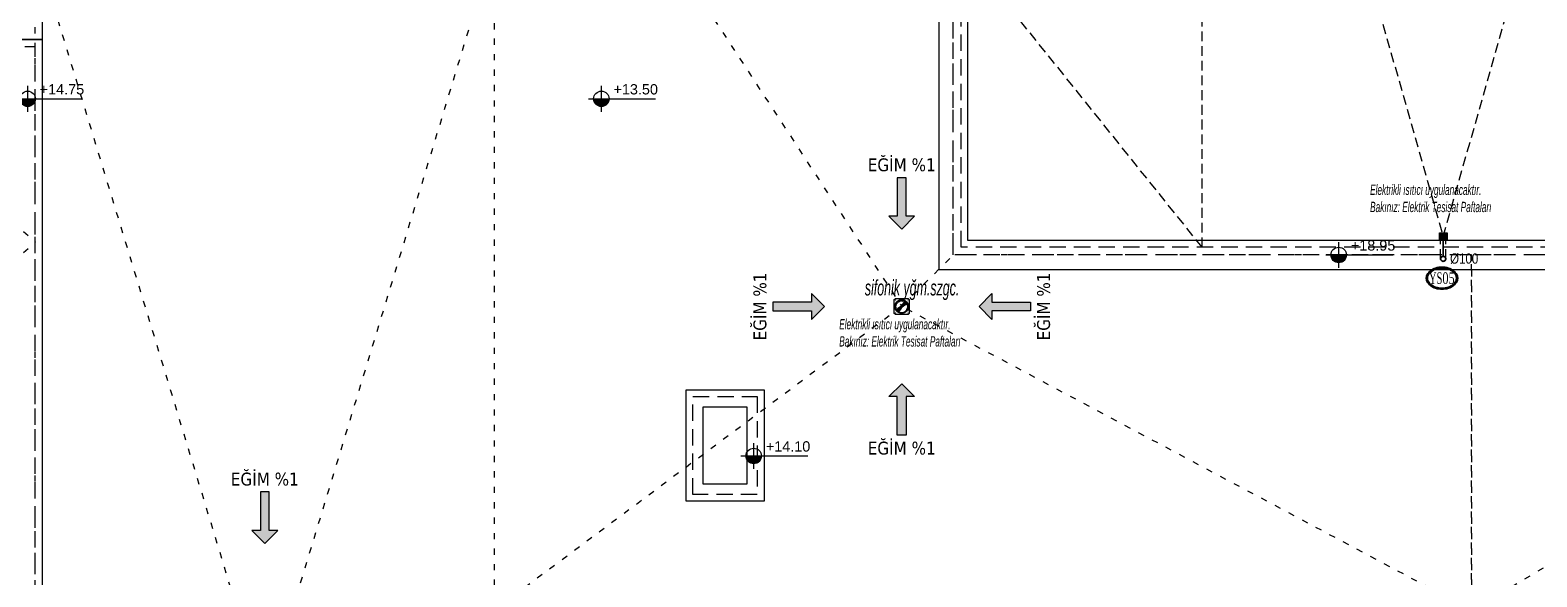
# Model space of a CAD drawing. Header units: centimetres. Extents: x 372964 to 529194, y 28783 to 59011.
# Drawn here: x 386260 to 389181, y 33807 to 34869 of the extents above; entities that cross this region are included whole.
import ezdxf
from ezdxf.enums import TextEntityAlignment as Align

# ---------------------------------------------------------------- set-up
doc = ezdxf.new("R2010")
doc.units = ezdxf.units.CM
doc.linetypes.add('ACAD_ISO03W100', pattern=[30, 12, -18])
doc.linetypes.add('HIDDEN', pattern=[9.525, 6.35, -3.175])
doc.layers.get('0').update_dxf_attribs({"lineweight": 9})
for name, color, linetype, lineweight in [('0-KRCN-MİMARİ-220526', 8, 'Continuous', 9), ('0-KRCN-SHT-KOLADI-YAZIYAĞMURSUYU', 4, 'Continuous', 35), ('0-KRCN-SHT-YAZI-ÇAP-PİSSU', 41, 'Continuous', 30), ('0-MEK-SHT-aa YAĞMURSUYUBORUSU-100', 3, 'PISSU_LINE50', 35), ('0-MEK-SHT-KOLADI-YAZIYAĞMURSUYU', 4, 'Continuous', 35), ('GEB-BEZUG', 8, 'Continuous', 25)]:
    doc.layers.add(name, color=color, linetype=linetype, lineweight=lineweight)
for name, color, linetype in [('AS_GOR', 8, 'Continuous'), ('AS_PEN_DENIZLIK', 8, 'Continuous'), ('AS_SMB_KOT', 8, 'Continuous'), ('AS_TA_HIDDEN', 8, 'HIDDEN'), ('AS_TES_SUZGEC', 171, 'Continuous'), ('AS_YAZI_EGIM', 8, 'Continuous')]:
    doc.layers.add(name, color=color, linetype=linetype)
doc.styles.add('_yazı-50', font='arial.ttf')
doc.styles.add('ARIAL', font='arial.ttf', dxfattribs={"width": 0.8})
doc.styles.add('MUF', font='isocpeur.ttf')
doc.styles.add('TAHOMA', font='tahoma.ttf')
doc.styles.add('YAZI', font='times.ttf')
doc.styles.add('ÇAP-2', font='ARIALNBI.TTF')
doc.linetypes.add('PISSU_LINE50', pattern='A,50,-10,["C",MUF,S=10,R=0,X=1,Y=-5],0', length=60)

# ---------------------------------------------------------------- blocks, each defined once
blk = doc.blocks.new('A$C75464483-')
at = {"layer": '0-KRCN-SHT-KOLADI-YAZIYAĞMURSUYU', "linetype": 'Continuous'}
for points in [[(22.3, 5.7, -0.254464), (22.3, -5.7, -0.105847), (17.2, -11.7, -0.086514), (9.5, -15.7, -0.153914), (-10.7, -15.7, -0.086514), (-18.3, -11.7, -0.105847), (-23.5, -5.7, -0.254464), (-23.5, 5.7, -0.105847), (-18.3, 11.7, -0.086514), (-10.7, 15.7, -0.153914), (9.5, 15.7, -0.086514), (17.2, 11.7, -0.105847), (22.3, 5.7, -0.125236)], [(20.7, 4.9, -0.254464), (20.7, -4.9, -0.105847), (16.1, -10.3, -0.086514), (9, -14, -0.153914), (-10.1, -14, -0.086514), (-17.2, -10.3, -0.105847), (-21.9, -4.9, -0.254464), (-21.9, 4.9, -0.105847), (-17.2, 10.3, -0.086514), (-10.1, 14, -0.153914), (9, 14, -0.086514), (16.1, 10.3, -0.105847), (20.7, 4.9, -0.125236)]]:
    blk.add_lwpolyline(points, format="xyb", dxfattribs=at)
at = {"layer": '0-KRCN-SHT-KOLADI-YAZIYAĞMURSUYU', "linetype": 'Continuous', "style": 'YAZI', "width": 0.6}
blk.add_text('YS', height=18, rotation=360, dxfattribs=at).set_placement((0, 0), align=Align.MIDDLE_RIGHT)
blk.add_attdef('99', text='', height=18, rotation=360, dxfattribs=at).set_placement((0, 0), align=Align.MIDDLE_LEFT)
blk = doc.blocks.new('STR_R')
at = {"layer": 'AS_TA_HIDDEN', "linetype": 'HIDDEN', "ltscale": 5}
blk.add_line((8070, -4680), (8070, -1945), dxfattribs=at)
for points in [[(13350, -650), (13350, 150), (13840, 150), (13840, -1750), (11750, -1750), (11750, -2350), (9850, -2350), (9850, -650), (13350, -650)], [(13825, -785), (13825, -1735), (11735, -1735), (11735, -2335), (9865, -2335), (9865, -665), (13365, -665), (13365, 135), (13825, 135), (13825, -685)], [(8050, -1945), (8070, -1945)]]:
    blk.add_lwpolyline(points, dxfattribs=at)
for points in [[(9345, -2625), (9470, -2625), (9470, -2815), (9345, -2815)], [(9365, -2645), (9450, -2645), (9450, -2795), (9365, -2795)]]:
    blk.add_lwpolyline(points, close=True, dxfattribs=at)
blk = doc.blocks.new('OPK-03-1_RD')
at = {"layer": 'AS_GOR'}
for points in [[(13868, -422), (13868, 178), (13322, 178), (13322, -422), (13337, -422), (13337, -637), (9837, -637), (9837, -1722), (9822, -1722), (9822, -2378), (11778, -2378), (11778, -1778), (13868, -1778), (13868, -1722), (13853, -1722), (13853, -422)], [(13378, -678), (13378, 122), (13812, 122), (13812, -1722), (11722, -1722), (11722, -2322), (9878, -2322), (9878, -678)], [(9483, -2828), (9332, -2828), (9332, -2612), (9483, -2612)], [(9483, -2828), (9332, -2828), (9332, -2612), (9483, -2612)], [(9365, -2645), (9450, -2645), (9450, -2795), (9365, -2795)], [(9365, -2645), (9450, -2645), (9450, -2795), (9365, -2795)]]:
    blk.add_lwpolyline(points, close=True, dxfattribs=at)
blk.add_lwpolyline([(8022, -1932), (8083, -1932), (8083, -4667), (14383, -4667), (14383, -4917), (18917, -4917), (18917, -4057), (19783, -4057), (19783, -4467), (22517, -4467), (22517, -3283), (22342, -3283), (22342, -1775)], dxfattribs=at)
at = {"layer": 'AS_PEN_DENIZLIK'}
blk.add_lwpolyline([(8022, -1778), (8083, -1778), (8083, -1932), (8022, -1932)], close=True, dxfattribs=at)
blk.add_blockref('STR_R', (0, 0))
blk = doc.blocks.new('kot01')
at = {"layer": 'AS_SMB_KOT'}
h = blk.add_hatch(color=8, dxfattribs=at)
edge = h.paths.add_edge_path()
edge.add_arc((0, 0), 0.3, 180, 360)
edge.add_line((0.3, 0), (-0.3, 0))
for p, q in [((-0.5, 0), (2.1, 0)), ((0, -0.5), (0, 0.5))]:
    blk.add_line(p, q, dxfattribs=at)
blk.add_circle((0, 0), 0.3, dxfattribs=at)
at = {"layer": 'AS_SMB_KOT', "style": '_yazı-50'}
for tag, p in [('INCE', (0.434, 0.1)), ('KABA', (0.434, -0.5))]:
    blk.add_attdef(tag, p, '', height=0.4, dxfattribs=at)
blk = doc.blocks.new('Einfügepunkt')
at = {"layer": 'GEB-BEZUG'}
for p, q in [((-1, -1), (1, 1)), ((-1, 1), (1, -1))]:
    blk.add_line(p, q, dxfattribs=at)
blk = doc.blocks.new('sifonik-suzgec')
at = {"layer": 'AS_TES_SUZGEC', "ltscale": 25}
for p, q in [((-15, 13), (-13, 15)), ((-15, 13), (-15, -13)), ((-12.9, 0.2), (-13.1, 0)), ((13, 15), (-13, 15)), ((-12.9, 0.2), (-12.2, 0.2)), ((-12.4, 3.5), (-12.6, 3.4)), ((-12.6, 3.4), (-12.5, 3.2)), ((-12.6, 3.4), (-11.9, 3.2)), ((-12.5, 3.2), (-11.8, 3)), ((-12.4, 3.5), (-11.7, 3.3)), ((-12.3, 0), (-12.2, 0.2)), ((-12.2, 0.2), (-11.8, 0.2)), ((-11.9, 3.2), (-11.7, 3.3)), ((-11.8, 3), (-11.9, 3.2)), ((-11.4, 2.9), (-11.8, 3)), ((-11.7, 3.3), (-11.3, 3.2)), ((-10.5, 1.6), (-11.7, 1.7)), ((-11.7, 1.4), (-10.6, 1.2)), ((-11.1, 6.6), (-11.3, 6.5)), ((-11.3, 6.5), (-11.3, 6.3)), ((-11.3, 6.5), (-10.7, 6.2)), ((-11.3, 6.3), (-10.6, 5.9)), ((-11.1, 6.6), (-10.4, 6.2)), ((-11, 4.3), (-9.9, 3.9)), ((-9.8, 4.2), (-10.8, 4.7)), ((-10.7, 6.2), (-10.4, 6.2)), ((-10.6, 5.9), (-10.7, 6.2)), ((-10.3, 5.7), (-10.6, 5.9)), ((-10.6, 1.2), (-10.5, 1.6)), ((-10.4, 6.2), (-10.1, 6.1)), ((-9.9, 3.9), (-9.8, 4.2)), ((-9.5, 7), (-8.5, 6.3)), ((-8.3, 6.6), (-9.3, 7.3)), ((-9.2, 9.2), (-9.2, 9)), ((-9, 9.2), (-9.2, 9.2)), ((-9.2, 9.2), (-8.7, 8.7)), ((-9.2, 9), (-8.7, 8.5)), ((-9, 9.2), (-8.5, 8.7)), ((-8.7, 8.7), (-8.5, 8.7)), ((-8.7, 8.5), (-8.7, 8.7)), ((-8.5, 8.2), (-8.7, 8.5)), ((-8.5, 8.7), (-8.2, 8.5)), ((-8.5, 6.3), (-8.3, 6.6)), ((-7.3, 9.3), (-6.6, 8.3)), ((-6.3, 8.5), (-7, 9.5)), ((-6.5, 11.3), (-6.6, 11.1)), ((-6.6, 11.1), (-6.2, 10.4)), ((-6.6, 8.3), (-6.3, 8.5)), ((-6.5, 11.3), (-6.2, 10.7)), ((-6.3, 11.3), (-6.5, 11.3)), ((-6.3, 11.3), (-5.9, 10.6)), ((-6.2, 10.7), (-5.9, 10.6)), ((-6.2, 10.4), (-6.2, 10.7)), ((-6.1, 10.1), (-6.2, 10.4)), ((-5.9, 10.6), (-5.7, 10.3)), ((-4.7, 10.8), (-4.2, 9.8)), ((-3.9, 9.9), (-4.3, 11)), ((-4.2, 9.8), (-3.9, 9.9)), ((-3.4, 12.6), (-3.5, 12.4)), ((-3.5, 12.4), (-3.3, 11.7)), ((-3.4, 12.6), (-3.2, 11.9)), ((-3.2, 12.5), (-3.4, 12.6)), ((-3.3, 11.7), (-3.2, 11.9)), ((-3.2, 11.3), (-3.3, 11.7)), ((-0.6, 0.6), (-3.3, -1.2)), ((-3.3, -1.3), (-0.5, 0.5)), ((-3.2, 12.5), (-3, 11.8)), ((-3.2, 11.9), (-3, 11.8)), ((-3, 11.8), (-2.9, 11.4)), ((-1.7, 11.7), (-1.6, 10.5)), ((-1.6, 10.5), (-1.2, 10.6)), ((-1.2, 10.6), (-1.4, 11.7)), ((1.8, 4.2), (-0.6, 0.6)), ((-0.6, 0.6), (-0.5, 0.5)), ((-0.5, 0.5), (1.8, 4.1)), ((-0.5, 0.5), (0, 0)), ((0, 13.1), (-0.2, 12.9)), ((-0.2, 12.9), (-0.2, 12.2)), ((-0.2, 12.2), (0, 12.3)), ((-0.2, 11.8), (-0.2, 12.2)), ((0, 13.1), (0, 12.3)), ((0.2, 12.9), (0, 13.1)), ((0, 12.3), (0.2, 12.2)), ((0, 0), (2.6, 2.6)), ((0, 0), (0, 0.2)), ((0.2, 12.9), (0.2, 12.2)), ((0.2, 12.2), (0.2, 11.8)), ((3.3, 1.3), (0.5, -0.5)), ((0.6, -0.6), (3.3, 1.2)), ((1.4, 11.7), (1.2, 10.6)), ((1.2, 10.6), (1.6, 10.5)), ((1.6, 10.5), (1.7, 11.7)), ((1.9, 4.3), (1.8, 4.2)), ((1.8, 4.2), (1.8, 4.1)), ((1.8, 4.2), (1.8, 4.2)), ((1.8, 4.1), (1.8, 4.2)), ((2.6, 2.6), (1.8, 4.2)), ((1.8, 4.1), (2.6, 2.6)), ((3.8, 7.3), (1.9, 4.3)), ((1.9, 4.3), (3.9, 7.2)), ((1.9, 4.2), (1.9, 4.3)), ((1.9, 4.3), (1.9, 4.2)), ((1.9, 4.3), (1.9, 4.3)), ((2.7, 2.7), (1.9, 4.3)), ((1.9, 4.2), (2.7, 2.7)), ((2.6, 2.6), (2.6, 2.6)), ((2.6, 2.6), (2.6, 2.6)), ((2.6, 2.6), (3.3, 1.3)), ((3.3, 1.3), (2.6, 2.6)), ((2.7, 2.7), (7.7, 7.7)), ((2.7, 2.7), (2.7, 2.7)), ((2.7, 2.7), (2.7, 2.7)), ((2.7, 2.7), (3.4, 1.4)), ((3.4, 1.4), (2.7, 2.7)), ((2.9, 11.4), (3, 11.8)), ((3.2, 12.5), (3, 11.8)), ((3, 11.8), (3.2, 11.9)), ((3.4, 12.6), (3.2, 11.9)), ((3.4, 12.6), (3.2, 12.5)), ((3.2, 11.9), (3.3, 11.7)), ((3.3, 11.7), (3.2, 11.3)), ((3.5, 12.4), (3.3, 11.7)), ((3.3, 1.2), (3.5, 1.3)), ((3.3, 1.3), (3.3, 1.3)), ((3.3, 1.2), (3.3, 1.3)), ((3.3, 1.3), (3.3, 1.2)), ((3.5, 12.4), (3.4, 12.6)), ((7.2, 3.9), (3.4, 1.4)), ((3.4, 1.4), (3.4, 1.4)), ((3.5, 1.3), (3.4, 1.4)), ((3.4, 1.4), (3.5, 1.3)), ((3.5, 1.3), (7.3, 3.8)), ((3.8, 7.3), (4.1, 7.7)), ((4.3, 11), (3.9, 9.9)), ((3.9, 9.9), (4.2, 9.8)), ((4.1, 7.7), (5.7, 10.3)), ((4.2, 9.8), (4.7, 10.8)), ((5.7, 10.3), (5.9, 10.5)), ((6.3, 11.3), (5.9, 10.5)), ((5.9, 10.5), (6.1, 10.6)), ((6.5, 11.3), (6.1, 10.6)), ((6.1, 10.6), (6.2, 10.3)), ((6.2, 10.3), (6.1, 10.1)), ((6.6, 11.1), (6.2, 10.3)), ((6.5, 11.3), (6.3, 11.3)), ((6.6, 11.1), (6.5, 11.3)), ((6.6, 9.8), (6.8, 9.9)), ((7.2, 9.3), (7.4, 9.5)), ((7.7, 4.1), (7.3, 3.8)), ((7.7, 9.2), (7.6, 9.1)), ((7.7, 7.7), (8.6, 8.6)), ((7.7, 4.1), (10.3, 5.7)), ((10.3, 5.8), (7.9, 4.3)), ((8.2, 8.5), (8.4, 8.6)), ((9, 9.2), (8.4, 8.6)), ((8.4, 8.6), (8.6, 8.6)), ((8.6, 8.4), (8.5, 8.2)), ((9.2, 9.2), (8.6, 8.6)), ((9.2, 9), (8.6, 8.4)), ((8.6, 8.6), (8.6, 8.4)), ((9.2, 9.2), (9, 9.2)), ((9.1, 7.6), (9.2, 7.7)), ((9.2, 9), (9.2, 9.2)), ((9.3, 7.2), (9.5, 7.4)), ((9.9, 6.8), (9.8, 6.6)), ((10.1, 6.1), (10.3, 6.2)), ((11.1, 6.6), (10.3, 6.2)), ((10.3, 6.2), (10.6, 6.1)), ((10.5, 6), (10.3, 5.8)), ((10.3, 5.7), (10.5, 5.9)), ((10.3, 5.8), (10.3, 5.7)), ((11.3, 6.3), (10.5, 5.9)), ((10.6, 6.1), (10.5, 6)), ((10.5, 5.9), (10.5, 6)), ((11.3, 6.5), (10.6, 6.1)), ((11.3, 6.5), (11.1, 6.6)), ((11.3, 6.3), (11.3, 6.5)), ((11.7, 3.3), (11.3, 3.2)), ((11.4, 2.9), (11.8, 3)), ((12.4, 3.5), (11.7, 3.3)), ((11.9, 3.2), (11.7, 3.3)), ((11.8, 3), (11.9, 3.2)), ((12.5, 3.2), (11.8, 3)), ((12.2, 0.2), (11.8, 0.2)), ((12.6, 3.4), (11.9, 3.2)), ((12.3, 0), (12.2, 0.2)), ((12.9, 0.2), (12.2, 0.2)), ((12.6, 3.4), (12.4, 3.5)), ((12.5, 3.2), (12.6, 3.4)), ((13.1, 0), (12.9, 0.2)), ((13, 15), (15, 13)), ((15, -13), (15, 13)), ((-13, -15), (-15, -13)), ((-13.1, 0), (-12.9, -0.2)), ((-13.1, 0), (-12.3, 0)), ((-13, -15), (13, -15)), ((-12.9, -0.2), (-12.2, -0.2)), ((-12.5, -3.2), (-12.6, -3.4)), ((-12.6, -3.4), (-11.9, -3.2)), ((-12.6, -3.4), (-12.4, -3.5)), ((-12.5, -3.2), (-11.8, -3)), ((-12.4, -3.5), (-11.7, -3.3)), ((-12.2, -0.2), (-12.3, 0)), ((-11.8, -0.2), (-12.2, -0.2)), ((-11.9, -3.2), (-11.8, -3)), ((-11.7, -3.3), (-11.9, -3.2)), ((-11.8, -3), (-11.4, -2.9)), ((-10.6, -1.2), (-11.7, -1.4)), ((-11.7, -1.7), (-10.5, -1.6)), ((-11.3, -3.2), (-11.7, -3.3)), ((-11.3, -6.3), (-10.5, -5.9)), ((-11.3, -6.5), (-10.6, -6.1)), ((-11.3, -6.3), (-11.3, -6.5)), ((-11.3, -6.5), (-11.1, -6.6)), ((-11.1, -6.6), (-10.3, -6.2)), ((-9.9, -3.9), (-11, -4.3)), ((-10.8, -4.7), (-9.8, -4.2)), ((-10.5, -1.6), (-10.6, -1.2)), ((-10.6, -6.1), (-10.5, -5.9)), ((-10.3, -6.2), (-10.6, -6.1)), ((-10.5, -5.9), (-10.3, -5.7)), ((-10.3, -5.7), (-7.7, -4.1)), ((-10.1, -6.1), (-10.3, -6.2)), ((-9.8, -4.2), (-9.9, -3.9)), ((-9.9, -6.8), (-9.8, -6.6)), ((-9.3, -7.2), (-9.5, -7.4)), ((-9.1, -7.6), (-9.2, -7.7)), ((-9.2, -9), (-8.6, -8.4)), ((-9.2, -9.2), (-8.6, -8.6)), ((-9.2, -9), (-9.2, -9.2)), ((-9.2, -9.2), (-9, -9.2)), ((-9, -9.2), (-8.4, -8.6)), ((-8.6, -8.6), (-7.7, -7.7)), ((-8.6, -8.4), (-8.5, -8.2)), ((-8.6, -8.6), (-8.6, -8.4)), ((-8.4, -8.6), (-8.6, -8.6)), ((-8.2, -8.5), (-8.4, -8.6)), ((-7.7, -7.7), (-2.7, -2.7)), ((-7.7, -4.1), (-7.3, -3.8)), ((-7.7, -9.2), (-7.6, -9.1)), ((-7.2, -9.3), (-7.4, -9.5)), ((-3.5, -1.3), (-7.3, -3.8)), ((-7.3, -3.9), (-3.4, -1.4)), ((-6.6, -9.8), (-6.8, -9.9)), ((-6.6, -11.1), (-6.2, -10.3)), ((-6.6, -11.1), (-6.5, -11.3)), ((-6.5, -11.3), (-6.1, -10.6)), ((-6.5, -11.3), (-6.3, -11.3)), ((-6.3, -11.3), (-5.9, -10.5)), ((-6.2, -10.3), (-6.1, -10.1)), ((-6.1, -10.6), (-6.2, -10.3)), ((-6, -10.5), (-6.1, -10.6)), ((-5.8, -10.3), (-6, -10.5)), ((-6, -10.5), (-5.9, -10.5)), ((-5.9, -10.5), (-5.7, -10.3)), ((-4.3, -7.9), (-5.8, -10.3)), ((-5.7, -10.3), (-5.8, -10.3)), ((-5.7, -10.3), (-4.1, -7.7)), ((-3.8, -7.3), (-4.1, -7.7)), ((-1.9, -4.3), (-3.9, -7.3)), ((-3.8, -7.3), (-1.9, -4.3)), ((-3.3, -1.2), (-3.5, -1.3)), ((-3.5, -1.3), (-3.4, -1.4)), ((-3.4, -1.4), (-3.5, -1.3)), ((-3.5, -12.4), (-3.3, -11.7)), ((-3.5, -12.4), (-3.4, -12.6)), ((-3.4, -1.4), (-3.4, -1.4)), ((-2.7, -2.7), (-3.4, -1.4)), ((-3.4, -1.4), (-2.7, -2.7)), ((-3.4, -12.6), (-3.2, -11.9)), ((-3.4, -12.6), (-3.2, -12.5)), ((-3.3, -1.3), (-3.3, -1.2)), ((-3.3, -1.2), (-3.3, -1.3)), ((-3.3, -1.3), (-3.3, -1.3)), ((-2.6, -2.6), (-3.3, -1.3)), ((-3.3, -1.3), (-2.6, -2.6)), ((-3.2, -11.3), (-3.3, -11.7)), ((-3.3, -11.7), (-3.2, -11.9)), ((-3.2, -11.9), (-3, -11.8)), ((-3.2, -12.5), (-3, -11.8)), ((-3, -11.8), (-2.9, -11.4)), ((-2.7, -2.7), (-2.7, -2.7)), ((-2.7, -2.7), (-1.9, -4.3)), ((-1.9, -4.2), (-2.7, -2.7)), ((-2.7, -2.7), (-2.7, -2.7)), ((-2.6, -2.6), (0, 0)), ((-2.6, -2.6), (-2.6, -2.6)), ((-2.6, -2.6), (-1.8, -4.2)), ((-1.8, -4.1), (-2.6, -2.6)), ((-2.6, -2.6), (-2.6, -2.6)), ((-1.9, -4.3), (-1.8, -4.2)), ((-1.9, -4.2), (-1.9, -4.3)), ((-1.9, -4.3), (-1.9, -4.2)), ((-1.9, -4.3), (-1.9, -4.3)), ((0.5, -0.5), (-1.8, -4.1)), ((-1.8, -4.2), (0.6, -0.6)), ((-1.8, -4.2), (-1.8, -4.1)), ((-1.8, -4.1), (-1.8, -4.2)), ((-1.8, -4.2), (-1.8, -4.2)), ((0, 0), (-0.3, 0)), ((-0.2, -11.8), (-0.2, -12.2)), ((-0.2, -12.2), (0, -12.3)), ((-0.2, -12.9), (-0.2, -12.2)), ((-0.2, -12.9), (0, -13.1)), ((0, 0), (0.5, -0.5)), ((0, 0), (0.2, 0)), ((0, 0), (0, -0.3)), ((0, -12.3), (0.2, -12.2)), ((0, -13.1), (0, -12.3)), ((0, -13.1), (0.2, -12.9)), ((0.2, -12.2), (0.2, -11.8)), ((0.2, -12.9), (0.2, -12.2)), ((0.6, -0.6), (0.5, -0.5)), ((2.9, -11.4), (3, -11.8)), ((3, -11.8), (3.2, -11.9)), ((3.2, -12.5), (3, -11.8)), ((3.3, -11.7), (3.2, -11.3)), ((3.2, -11.9), (3.3, -11.7)), ((3.4, -12.6), (3.2, -11.9)), ((3.2, -12.5), (3.4, -12.6)), ((3.5, -12.4), (3.3, -11.7)), ((3.4, -12.6), (3.5, -12.4)), ((5.7, -10.3), (5.9, -10.6)), ((5.9, -10.6), (6.2, -10.7)), ((6.3, -11.3), (5.9, -10.6)), ((6.2, -10.4), (6.1, -10.1)), ((6.2, -10.7), (6.2, -10.4)), ((6.6, -11.1), (6.2, -10.4)), ((6.5, -11.3), (6.2, -10.7)), ((6.3, -11.3), (6.5, -11.3)), ((6.5, -11.3), (6.6, -11.1)), ((8.2, -8.5), (8.5, -8.7)), ((8.7, -8.5), (8.5, -8.2)), ((8.5, -8.7), (8.7, -8.7)), ((9, -9.2), (8.5, -8.7)), ((8.7, -8.7), (8.7, -8.5)), ((9.2, -9), (8.7, -8.5)), ((9.2, -9.2), (8.7, -8.7)), ((9, -9.2), (9.2, -9.2)), ((9.2, -9.2), (9.2, -9)), ((10.1, -6.1), (10.4, -6.2)), ((10.6, -5.9), (10.3, -5.7)), ((10.4, -6.2), (10.7, -6.2)), ((11.1, -6.6), (10.4, -6.2)), ((10.7, -6.2), (10.6, -5.9)), ((11.3, -6.3), (10.6, -5.9)), ((11.3, -6.5), (10.7, -6.2)), ((11.1, -6.6), (11.3, -6.5)), ((11.3, -3.2), (11.7, -3.3)), ((11.3, -6.5), (11.3, -6.3)), ((11.8, -3), (11.4, -2.9)), ((11.7, -3.3), (11.9, -3.2)), ((12.4, -3.5), (11.7, -3.3)), ((11.8, -0.2), (12.2, -0.2)), ((11.9, -3.2), (11.8, -3)), ((12.5, -3.2), (11.8, -3)), ((12.6, -3.4), (11.9, -3.2)), ((12.2, -0.2), (12.3, 0)), ((12.9, -0.2), (12.2, -0.2)), ((13.1, 0), (12.3, 0)), ((12.4, -3.5), (12.6, -3.4)), ((12.6, -3.4), (12.5, -3.2)), ((12.9, -0.2), (13.1, 0)), ((15, -13), (13, -15))]:
    blk.add_line(p, q, dxfattribs=at)
for centre, radius in [((0, 0), 13.1), ((-12.5, 12.5), 0.3), ((12.5, 12.5), 0.3), ((-12.5, -12.5), 0.3), ((12.5, -12.5), 0.3)]:
    blk.add_circle(centre, radius, dxfattribs=at)
for centre, radius, start, end in [((0, 0), 12.9, 165.8007, 179.1993), ((0, 0), 12.6, 165.8198, 179.1802), ((0, 0), 12.9, 150.8007, 164.1993), ((0, 0), 12.6, 150.8198, 164.1802), ((0, 0), 12.1, 165.8539, 179.1461), ((0, 0), 12, 165.8607, 179.1393), ((0, 0), 11.8, 165.8753, 179.1247), ((0, 0), 11.8, 171.6247, 173.3753), ((0, 0), 12.1, 150.8539, 164.1461), ((0, 0), 12, 150.8607, 164.1393), ((0, 0), 11.8, 150.8753, 164.1247), ((0, 0), 12.9, 135.8007, 149.1993), ((0, 0), 11.8, 156.6247, 158.3753), ((0, 0), 12.6, 135.8198, 149.1802), ((0, 0), 12.1, 135.8539, 149.1461), ((0, 0), 12, 135.8607, 149.1393), ((0, 0), 11.8, 135.8753, 149.1247), ((0, 0), 11.8, 141.6247, 143.3753), ((0, 0), 12.9, 120.8007, 134.1993), ((0, 0), 12.6, 120.8198, 134.1802), ((0, 0), 12.1, 120.8539, 134.1461), ((0, 0), 12, 120.8607, 134.1393), ((0, 0), 11.8, 120.8753, 134.1247), ((0, 0), 11.8, 126.6247, 128.3753), ((0, 0), 12.9, 105.8007, 119.1993), ((0, 0), 12.6, 105.8198, 119.1802), ((0, 0), 12.1, 105.8539, 119.1461), ((0, 0), 12, 105.8607, 119.1393), ((0, 0), 11.8, 105.8753, 119.1247), ((0, 0), 11.8, 111.6247, 113.3753), ((0, 0), 12.9, 90.8007, 104.1993), ((0, 0), 12.6, 90.8198, 104.1802), ((0, 0), 12.1, 90.8539, 104.1461), ((0, 0), 12, 90.8607, 104.1393), ((0, 0), 11.8, 90.8753, 104.1247), ((0, 0), 11.8, 96.6247, 98.3753), ((0, 0), 12.9, 75.8007, 89.1993), ((0, 0), 12.6, 75.8198, 89.1802), ((0, 0), 12.1, 75.8539, 89.1461), ((0, 0), 12, 75.8607, 89.1393), ((0, 0), 11.8, 75.8753, 89.1247), ((0, 0), 11.8, 81.6247, 83.3753), ((0, 0), 11.8, 60.8753, 74.1247), ((0, 0), 12.1, 60.8539, 74.1461), ((0, 0), 12, 60.8607, 74.1393), ((0, 0), 12.6, 60.8198, 74.1802), ((0, 0), 12.9, 60.8007, 74.1993), ((5.9, 5.9), 2.58, 45, 135.7807), ((0, 0), 11.8, 66.6247, 68.3753), ((0, 0), 11.8, 45.8753, 59.1247), ((0, 0), 12.1, 45.8539, 59.1461), ((0, 0), 12, 55.6693, 59.1393), ((0, 0), 12.6, 45.8198, 59.1802), ((0, 0), 12.9, 45.8007, 59.1993), ((0, 0), 12, 52.1808, 55.6693), ((0, 0), 12, 45.8607, 50.069), ((5.9, 5.9), 2.58, 321.1789, 45), ((5.9, 5.9), 2.58, 314.2193, 321.1789), ((0, 0), 11.8, 30.8753, 44.1247), ((0, 0), 12, 39.931, 44.1393), ((0, 0), 12.1, 30.8539, 44.1461), ((0, 0), 12.6, 30.8198, 44.1802), ((0, 0), 12.9, 30.8007, 44.1993), ((0, 0), 12, 34.3307, 37.8192), ((0, 0), 12, 30.8607, 34.3307), ((0, 0), 11.8, 15.8753, 29.1247), ((0, 0), 12, 15.8607, 29.1393), ((0, 0), 12.1, 15.8539, 29.1461), ((0, 0), 12.6, 15.8198, 29.1802), ((0, 0), 12.9, 15.8007, 29.1993), ((0, 0), 11.8, 0.8753, 14.1247), ((0, 0), 12, 0.8607, 14.1393), ((0, 0), 12.1, 0.8539, 14.1461), ((0, 0), 12.6, 0.8198, 14.1802), ((0, 0), 12.9, 0.8007, 14.1993), ((0, 0), 12.9, 180.8007, 194.1993), ((0, 0), 12.6, 180.8198, 194.1802), ((0, 0), 12.9, 195.8007, 209.1993), ((0, 0), 12.1, 180.8539, 194.1461), ((0, 0), 12.6, 195.8198, 209.1802), ((0, 0), 12, 180.8607, 194.1393), ((0, 0), 11.8, 180.8753, 194.1247), ((0, 0), 11.8, 186.6247, 188.3753), ((0, 0), 12.1, 195.8539, 209.1461), ((0, 0), 12, 195.8607, 209.1393), ((0, 0), 11.8, 195.8753, 209.1247), ((0, 0), 12.9, 210.8007, 224.1993), ((0, 0), 11.8, 201.6247, 203.3753), ((0, 0), 12.6, 210.8198, 224.1802), ((0, 0), 12.1, 210.8539, 224.1461), ((0, 0), 12, 210.8607, 214.3307), ((0, 0), 11.8, 210.8753, 224.1247), ((0, 0), 12, 214.3307, 217.8192), ((0, 0), 12, 219.931, 224.1393), ((0, 0), 12.9, 225.8007, 239.1993), ((0, 0), 12.6, 225.8198, 239.1802), ((-5.9, -5.9), 2.58, 134.2193, 225), ((0, 0), 12, 225.8607, 230.069), ((0, 0), 12.1, 225.8539, 239.1461), ((0, 0), 11.8, 225.8753, 239.1247), ((-5.9, -5.9), 2.58, 225, 308.8211), ((0, 0), 12, 232.1808, 235.6693), ((0, 0), 12, 235.6693, 239.1393), ((0, 0), 12.9, 240.8007, 254.1993), ((0, 0), 12.6, 240.8198, 254.1802), ((0, 0), 12.1, 240.8539, 254.1461), ((0, 0), 12, 240.8607, 254.1393), ((0, 0), 11.8, 240.8753, 254.1247), ((-5.9, -5.9), 2.58, 308.8211, 315.7807), ((0, 0), 12.9, 255.8007, 269.1993), ((0, 0), 12.6, 255.8198, 269.1802), ((0, 0), 12.1, 255.8539, 269.1461), ((0, 0), 11.8, 255.8753, 269.1247), ((0, 0), 12, 255.8607, 269.1393), ((0, 0), 11.8, 270.8753, 284.1247), ((0, 0), 12, 270.8607, 284.1393), ((0, 0), 12.1, 270.8539, 284.1461), ((0, 0), 12.6, 270.8198, 284.1802), ((0, 0), 12.9, 270.8007, 284.1993), ((0, 0), 11.8, 285.8753, 299.1247), ((0, 0), 12, 285.8607, 299.1393), ((0, 0), 12.1, 285.8539, 299.1461), ((0, 0), 12.6, 285.8198, 299.1802), ((0, 0), 12.9, 285.8007, 299.1993), ((0, 0), 11.8, 300.8753, 314.1247), ((0, 0), 12, 300.8607, 314.1393), ((0, 0), 12.1, 300.8539, 314.1461), ((0, 0), 12.6, 300.8198, 314.1802), ((0, 0), 12.9, 300.8007, 314.1993), ((0, 0), 11.8, 315.8753, 329.1247), ((0, 0), 12, 315.8607, 329.1393), ((0, 0), 12.1, 315.8539, 329.1461), ((0, 0), 12.6, 315.8198, 329.1802), ((0, 0), 12.9, 315.8007, 329.1993), ((0, 0), 11.8, 330.8753, 344.1247), ((0, 0), 12, 330.8607, 344.1393), ((0, 0), 12.1, 330.8539, 344.1461), ((0, 0), 12.6, 330.8198, 344.1802), ((0, 0), 12.9, 330.8007, 344.1993), ((0, 0), 11.8, 345.8753, 359.1247), ((0, 0), 12, 345.8607, 359.1393), ((0, 0), 12.1, 345.8539, 359.1461), ((0, 0), 12.6, 345.8198, 359.1802), ((0, 0), 12.9, 345.8007, 359.1993)]:
    blk.add_arc(centre, radius, start, end, dxfattribs=at)
for points, knots in [([(7.7, 7.7), (7.6, 7.8), (7.5, 7.9), (7.1, 8.2), (6.8, 8.3), (6.2, 8.4), (5.9, 8.5), (5.6, 8.4), (5.4, 8.4), (5.2, 8.3), (4.7, 8.2), (4.6, 8.1), (4.3, 7.9), (4.1, 7.7), (3.9, 7.5), (3.9, 7.4), (3.8, 7.3)], [-0.783062, -0.783062, -0.783062, -0.783062, -0.634163, -0.634163, -0.192454, -0.192454, 0.106051, 0.106051, 0.106051, 0.404556, 0.404556, 0.625445, 0.625445, 0.846335, 0.846335, 0.994853, 0.994853, 0.994853, 0.994853]), ([(3.8, 7.3), (3.8, 7.3), (3.8, 7.3), (3.8, 7.3), (3.8, 7.3), (3.8, 7.3)], [0.994853329, 0.994853329, 0.994853329, 0.994853329, 0.995833954, 0.995833954, 0.996814579, 0.996814579, 0.996814579, 0.996814579]), ([(3.9, 7.3), (3.9, 7.4), (4, 7.5), (4.2, 7.7), (4.3, 7.8), (4.6, 8), (4.8, 8.1), (5.2, 8.3), (5.4, 8.3), (5.7, 8.4), (5.9, 8.4), (6.1, 8.4), (6.7, 8.3), (7.1, 8.1), (7.5, 7.8), (7.6, 7.7), (7.7, 7.7)], [-0.994853, -0.994853, -0.994853, -0.994853, -0.846335, -0.846335, -0.625445, -0.625445, -0.404556, -0.404556, -0.106051, -0.106051, -0.106051, 0.192454, 0.192454, 0.634163, 0.634163, 0.784802, 0.784802, 0.784802, 0.784802]), ([(3.9, 7.2), (3.9, 7.2), (3.9, 7.2), (3.9, 7.3), (3.9, 7.3), (3.9, 7.3)], [-0.996814579, -0.996814579, -0.996814579, -0.996814579, -0.995833954, -0.995833954, -0.994853329, -0.994853329, -0.994853329, -0.994853329]), ([(7.7, 7.7), (7.7, 7.6), (7.8, 7.5), (8, 7.2), (8.1, 7.1), (8.2, 6.7), (8.3, 6.6), (8.4, 6.1), (8.4, 5.9), (8.4, 5.7), (8.3, 5.4), (8.3, 5.2), (8, 4.6), (7.8, 4.3), (7.5, 4), (7.4, 3.9), (7.3, 3.9)], [2.356791, 2.356791, 2.356791, 2.356791, 2.50743, 2.50743, 2.728284, 2.728284, 2.949139, 2.949139, 3.247644, 3.247644, 3.247644, 3.546149, 3.546149, 3.987927, 3.987927, 4.136446, 4.136446, 4.136446, 4.136446]), ([(7.3, 3.8), (7.4, 3.9), (7.5, 3.9), (7.9, 4.3), (8.1, 4.6), (8.3, 5.2), (8.4, 5.4), (8.4, 5.6), (8.5, 5.9), (8.4, 6.2), (8.4, 6.6), (8.3, 6.8), (8.2, 7.1), (8.1, 7.3), (7.9, 7.5), (7.8, 7.6), (7.7, 7.7)], [-4.136446, -4.136446, -4.136446, -4.136446, -3.987927, -3.987927, -3.546149, -3.546149, -3.247644, -3.247644, -3.247644, -2.949139, -2.949139, -2.728284, -2.728284, -2.50743, -2.50743, -2.358531, -2.358531, -2.358531, -2.358531]), ([(7.7, 7.7), (7.7, 7.7), (7.7, 7.7), (7.7, 7.7), (7.7, 7.7), (7.7, 7.7)], [-0.1161431, -0.1161431, -0.1161431, -0.1161431, -0.0580714, -0.0580714, 0, 0, 0, 0]), ([(-7.3, -3.8), (-7.4, -3.9), (-7.5, -3.9), (-7.9, -4.3), (-8.1, -4.6), (-8.3, -5.2), (-8.4, -5.4), (-8.4, -5.6), (-8.5, -5.9), (-8.4, -6.2), (-8.4, -6.6), (-8.3, -6.8), (-8.2, -7.1), (-8.1, -7.3), (-7.9, -7.5), (-7.8, -7.6), (-7.7, -7.7)], [-4.136446, -4.136446, -4.136446, -4.136446, -3.987927, -3.987927, -3.546149, -3.546149, -3.247644, -3.247644, -3.247644, -2.949139, -2.949139, -2.728284, -2.728284, -2.50743, -2.50743, -2.358531, -2.358531, -2.358531, -2.358531]), ([(-7.7, -7.7), (-7.7, -7.6), (-7.8, -7.5), (-8, -7.2), (-8.1, -7.1), (-8.2, -6.7), (-8.3, -6.6), (-8.4, -6.1), (-8.4, -5.9), (-8.4, -5.7), (-8.3, -5.4), (-8.3, -5.2), (-8, -4.6), (-7.8, -4.3), (-7.5, -4), (-7.4, -3.9), (-7.3, -3.9)], [2.356791, 2.356791, 2.356791, 2.356791, 2.50743, 2.50743, 2.728284, 2.728284, 2.949139, 2.949139, 3.247644, 3.247644, 3.247644, 3.546149, 3.546149, 3.987927, 3.987927, 4.136446, 4.136446, 4.136446, 4.136446]), ([(-7.7, -7.7), (-7.6, -7.8), (-7.5, -7.9), (-7.1, -8.2), (-6.8, -8.3), (-6.2, -8.4), (-5.9, -8.5), (-5.6, -8.4), (-5.4, -8.4), (-5.2, -8.3), (-4.7, -8.2), (-4.6, -8.1), (-4.3, -7.9), (-4.1, -7.7), (-3.9, -7.5), (-3.9, -7.4), (-3.8, -7.3)], [-0.783062, -0.783062, -0.783062, -0.783062, -0.634163, -0.634163, -0.192454, -0.192454, 0.106051, 0.106051, 0.106051, 0.404556, 0.404556, 0.625445, 0.625445, 0.846335, 0.846335, 0.994853, 0.994853, 0.994853, 0.994853]), ([(-3.9, -7.3), (-3.9, -7.4), (-4, -7.5), (-4.2, -7.7), (-4.3, -7.8), (-4.6, -8), (-4.8, -8.1), (-5.2, -8.3), (-5.4, -8.3), (-5.7, -8.4), (-5.9, -8.4), (-6.1, -8.4), (-6.7, -8.3), (-7.1, -8.1), (-7.5, -7.8), (-7.6, -7.7), (-7.7, -7.7)], [-0.994853, -0.994853, -0.994853, -0.994853, -0.846335, -0.846335, -0.625445, -0.625445, -0.404556, -0.404556, -0.106051, -0.106051, -0.106051, 0.192454, 0.192454, 0.634163, 0.634163, 0.784802, 0.784802, 0.784802, 0.784802]), ([(-7.7, -7.7), (-7.7, -7.7), (-7.7, -7.7), (-7.7, -7.7), (-7.7, -7.7), (-7.7, -7.7)], [0, 0, 0, 0, 0.0580714, 0.0580714, 0.1161431, 0.1161431, 0.1161431, 0.1161431]), ([(-3.9, -7.3), (-3.9, -7.3), (-3.9, -7.3), (-3.9, -7.3), (-3.9, -7.3), (-3.9, -7.3)], [-0.996814579, -0.996814579, -0.996814579, -0.996814579, -0.995833954, -0.995833954, -0.994853329, -0.994853329, -0.994853329, -0.994853329]), ([(-3.8, -7.3), (-3.8, -7.3), (-3.8, -7.3), (-3.8, -7.3), (-3.8, -7.3), (-3.8, -7.3)], [0.994853329, 0.994853329, 0.994853329, 0.994853329, 0.995833954, 0.995833954, 0.996814579, 0.996814579, 0.996814579, 0.996814579])]:
    blk.add_open_spline(points, degree=3, knots=knots, dxfattribs=at)
for points in [[(7.3, 3.9), (7.3, 3.9), (7.2, 3.9), (7.2, 3.9)], [(7.3, 3.8), (7.3, 3.8), (7.3, 3.8), (7.3, 3.8)], [(-7.3, -3.8), (-7.3, -3.8), (-7.3, -3.8), (-7.3, -3.8)], [(-7.3, -3.9), (-7.3, -3.9), (-7.3, -3.9), (-7.3, -3.9)]]:
    blk.add_open_spline(points, degree=3, dxfattribs=at)
at = {"ltscale": 25, "xscale": 0.1000000000000008, "yscale": 0.1000000000000008, "zscale": 0.1000000000000008}
blk.add_blockref('Einfügepunkt', (0, 0), dxfattribs=at)
at = {"layer": '0-KRCN-SHT-YAZI-ÇAP-PİSSU', "insert": (-71.5, 51.4), "char_height": 30, "width": 490.477, "attachment_point": 1, "style": 'ÇAP-2'}
blk.add_mtext('{\\W0.7;sifonik yğm.szgc.}', dxfattribs=at)
blk = doc.blocks.new('*U125')
at = {"transparency": 33554559}
blk.add_hatch(color=256, dxfattribs=at).paths.add_polyline_path([(0, 0), (25, -25), (8.5, -25), (8.5, -100), (-8.5, -100), (-8.5, -25), (-25, -25)])
at = {"linetype": 'Continuous'}
blk.add_lwpolyline([(0, 0), (25, -25), (8.5, -25), (8.5, -100), (-8.5, -100), (-8.5, -25), (-25, -25)], close=True, dxfattribs=at)
at = {"linetype": 'Continuous', "style": 'TAHOMA'}
blk.add_attdef('EGIM', text='', height=25, dxfattribs=at).set_placement((0, -125), align=Align.MIDDLE_CENTER)
blk = doc.blocks.new('*U126')
at = {"transparency": 33554559}
blk.add_hatch(color=256, dxfattribs=at).paths.add_polyline_path([(0, 0), (25, 25), (25, 8.5), (100, 8.5), (100, -8.5), (25, -8.5), (25, -25)])
at = {"linetype": 'Continuous'}
blk.add_lwpolyline([(0, 0), (25, 25), (25, 8.5), (100, 8.5), (100, -8.5), (25, -8.5), (25, -25)], close=True, dxfattribs=at)
at = {"linetype": 'Continuous', "style": 'TAHOMA'}
blk.add_attdef('EGIM', text='', height=25, rotation=90, dxfattribs=at).set_placement((125, 0), align=Align.MIDDLE_CENTER)
blk = doc.blocks.new('*U127')
at = {"transparency": 33554559}
blk.add_hatch(color=256, dxfattribs=at).paths.add_polyline_path([(0, 0), (25, 25), (8.5, 25), (8.5, 100), (-8.5, 100), (-8.5, 25), (-25, 25)])
at = {"linetype": 'Continuous'}
blk.add_lwpolyline([(0, 0), (25, 25), (8.5, 25), (8.5, 100), (-8.5, 100), (-8.5, 25), (-25, 25)], close=True, dxfattribs=at)
at = {"linetype": 'Continuous', "style": 'TAHOMA'}
blk.add_attdef('EGIM', text='', height=25, dxfattribs=at).set_placement((0, 125), align=Align.MIDDLE_CENTER)
blk = doc.blocks.new('*U128')
at = {"transparency": 33554559}
blk.add_hatch(color=256, dxfattribs=at).paths.add_polyline_path([(0, 0), (-25, 25), (-25, 8.5), (-100, 8.5), (-100, -8.5), (-25, -8.5), (-25, -25)])
at = {"linetype": 'Continuous'}
blk.add_lwpolyline([(0, 0), (-25, 25), (-25, 8.5), (-100, 8.5), (-100, -8.5), (-25, -8.5), (-25, -25)], close=True, dxfattribs=at)
at = {"linetype": 'Continuous', "style": 'TAHOMA'}
blk.add_attdef('EGIM', text='', height=25, rotation=90, dxfattribs=at).set_placement((-125, 0), align=Align.MIDDLE_CENTER)
blk = doc.blocks.new('*U233')
at = {"transparency": 33554559}
blk.add_hatch(color=256, dxfattribs=at).paths.add_polyline_path([(0, 0), (25, 25), (8.5, 25), (8.5, 100), (-8.5, 100), (-8.5, 25), (-25, 25)])
at = {"linetype": 'Continuous'}
blk.add_lwpolyline([(0, 0), (25, 25), (8.5, 25), (8.5, 100), (-8.5, 100), (-8.5, 25), (-25, 25)], close=True, dxfattribs=at)
at = {"linetype": 'Continuous', "style": 'TAHOMA'}
blk.add_attdef('EGIM', text='', height=25, dxfattribs=at).set_placement((0, 125), align=Align.MIDDLE_CENTER)
blk = doc.blocks.new('SIFONIK SISTEM CATI SUZGEC YERLESIMI')
at = {"layer": 'AS_YAZI_EGIM', "linetype": 'ACAD_ISO03W100'}
for points in [[(5250, 1350), (5847.5, 172.5), (7170, -1005)], [(8126, -20), (8850, -1130), (8060, -1720)], [(7170, -430), (8060, -3360)], [(7170, -3360), (8060, -430)], [(5250, -3360), (5847.5, -2182.5), (7170, -1005)], [(9955, -1720), (8850, -1130), (8950, -1030)], [(9955, -1720), (10950, -1130), (11735, -1720)]]:
    blk.add_lwpolyline(points, dxfattribs=at)
for points in [[(8950, -1030), (8950, -20.1), (8545, -20), (8126, -20), (8125, -430), (8060, -430), (8060, -1720), (9955, -1720), (9955, -1030)], [(7170, -430), (8060, -430), (8060, -3360), (7170, -3360)], [(9955, -1720), (11735, -1720), (11735, -680), (11735, -430), (10850, -430), (10850, -1030), (9955, -1030)]]:
    blk.add_lwpolyline(points, close=True, dxfattribs=at)
blk.add_blockref('sifonik-suzgec', (8850, -1130))
at = {"layer": 'AS_YAZI_EGIM'}
for name, p in [('*U127', (8850, -980)), ('*U128', (8700, -1130)), ('*U126', (9000, -1130)), ('*U125', (8850, -1280)), ('*U233', (7615, -1590.1))]:
    blk.add_blockref(name, p, dxfattribs=at).add_auto_attribs({'EGIM': 'EĞİM %1'})
blk = doc.blocks.new('catı yagmur inis tip')
at = {"linetype": 'ByBlock'}
for radius in [5, 4.5]:
    blk.add_circle((0, 0), radius, dxfattribs=at)
blk = doc.blocks.new('catı suzgec tip')
for p, q in [((-6.5, 6.5), (6.5, 6.5)), ((-6.5, -6.5), (-6.5, 6.5)), ((-6.5, 4), (6.5, 4)), ((-6.5, 2), (6.5, 2)), ((-6.5, 0), (6.5, 0)), ((6.5, 6.5), (6.5, -6.5)), ((-6.5, -2), (6.5, -2)), ((-6.5, -4), (6.5, -4)), ((6.5, -6.5), (-6.5, -6.5))]:
    blk.add_line(p, q)
blk.add_lwpolyline([(-7.5, 7.5), (7.5, 7.5), (7.5, -7.5), (-7.5, -7.5)], close=True)
blk = doc.blocks.new('YAGMUR INIS CATI')
at = {"layer": 'AS_TES_SUZGEC', "linetype": 'HIDDEN', "ltscale": 3}
blk.add_line((10332.5, -2335), (10332.5, -665), dxfattribs=at)
for points in [[(10332.5, -665), (10800, -2314.5), (11267.5, -665)], [(10332.5, -2335), (9885.5, -1777.5)], [(10795, -2357.5), (10795, -2314.5)], [(10805, -2357.5), (10805, -2314.5)]]:
    blk.add_lwpolyline(points, dxfattribs=at)
at = {"layer": 'AS_TES_SUZGEC'}
for name, p in [('catı suzgec tip', (10800, -2314.5)), ('catı yagmur inis tip', (10800, -2357.5))]:
    blk.add_blockref(name, p, dxfattribs=at)
blk = doc.blocks.new('G$CBC016F8E')
blk.add_blockref('OPK-03-1_RD', (-26364.3, -3851.5))
at = {"color": 4}
blk.add_blockref('SIFONIK SISTEM CATI SUZGEC YERLESIMI', (-25464.3, -5171.5), dxfattribs=at)
at = {"layer": 'AS_SMB_KOT'}
ref = blk.add_blockref('kot01', (-18309.1, -5898.4), dxfattribs=dict(at, xscale=50, yscale=50, zscale=50))
ref.add_attrib('INCE', '+14.75', dxfattribs={"layer": '0', "color": 1, "height": 20, "style": '_yazı-50'}).set_placement((-18285.7, -5895.9), align=Align.BOTTOM_LEFT)
ref = blk.add_blockref('kot01', (-17196.7, -5898.4), dxfattribs=dict(at, xscale=50, yscale=50, zscale=50))
ref.add_attrib('INCE', '+13.50', dxfattribs={"layer": '0', "color": 1, "height": 20, "style": '_yazı-50'}).set_placement((-17173.2, -5895.9), align=Align.BOTTOM_LEFT)
ref = blk.add_blockref('kot01', (-15766.9, -6201.5), dxfattribs=dict(at, xscale=50, yscale=50, zscale=50))
ref.add_attrib('INCE', '+18.95', dxfattribs={"layer": '0', "color": 1, "height": 20, "style": '_yazı-50'}).set_placement((-15743.4, -6199), align=Align.BOTTOM_LEFT)
ref = blk.add_blockref('kot01', (-16901.2, -6591.7), dxfattribs=dict(at, xscale=50, yscale=50, zscale=50))
ref.add_attrib('INCE', '+14.10', dxfattribs={"layer": '0', "color": 1, "height": 20, "style": '_yazı-50'}).set_placement((-16877.8, -6589.2), align=Align.BOTTOM_LEFT)
at = {"layer": 'AS_TES_SUZGEC'}
blk.add_blockref('YAGMUR INIS CATI', (-26364.3, -3851.5), dxfattribs=at)

msp = doc.modelspace()

# ---------------------------------------------------------------- linework, layer by layer
at = {"layer": '0-MEK-SHT-aa YAĞMURSUYUBORUSU-100'}
msp.add_line((388999.746, 34460.563), (388999.746, 34430.063), dxfattribs=at)
msp.add_circle((388999.746, 34425.063), 5, dxfattribs=at)

# ---------------------------------------------------------------- block references
at = {"layer": '0-KRCN-SHT-KOLADI-YAZIYAĞMURSUYU', "linetype": 'Continuous'}
ref = msp.add_blockref('A$C75464483-', (388998.141, 34387.532), dxfattribs=dict(at, xscale=1.25, yscale=1.25, zscale=1.25))
ref.add_attrib('99', '05', dxfattribs={"height": 22.5, "style": 'YAZI', "width": 0.7}).set_placement((388998.158, 34387.532), align=Align.MIDDLE_LEFT)

# ---------------------------------------------------------------- texts
at = {"layer": '0-MEK-SHT-KOLADI-YAZIYAĞMURSUYU', "linetype": 'Continuous', "style": 'ARIAL', "width": 0.8}
msp.add_text('Ø100', height=20, dxfattribs=at).set_placement((389013.096, 34415.563))

# ---------------------------------------------------------------- next in the draw order: block references
at = {"layer": '0-KRCN-MİMARİ-220526'}
msp.add_blockref('G$CBC016F8E', (404564.066, 40634.016), dxfattribs=at)

# ---------------------------------------------------------------- next in the draw order: texts
at = {"layer": '0-KRCN-SHT-YAZI-ÇAP-PİSSU', "char_height": 20, "width": 490.47749, "attachment_point": 1, "style": 'ÇAP-2'}
for insert in [(388857.974, 34569.045), (387828.656, 34308.113)]:
    msp.add_mtext('{\\W0.7;Elektrikli ısıtıcı uygulanacaktır.\\PBakınız: Elektrik Tesisat Paftaları}', dxfattribs=dict(at, insert=insert))

doc.saveas('drawing.dxf')
